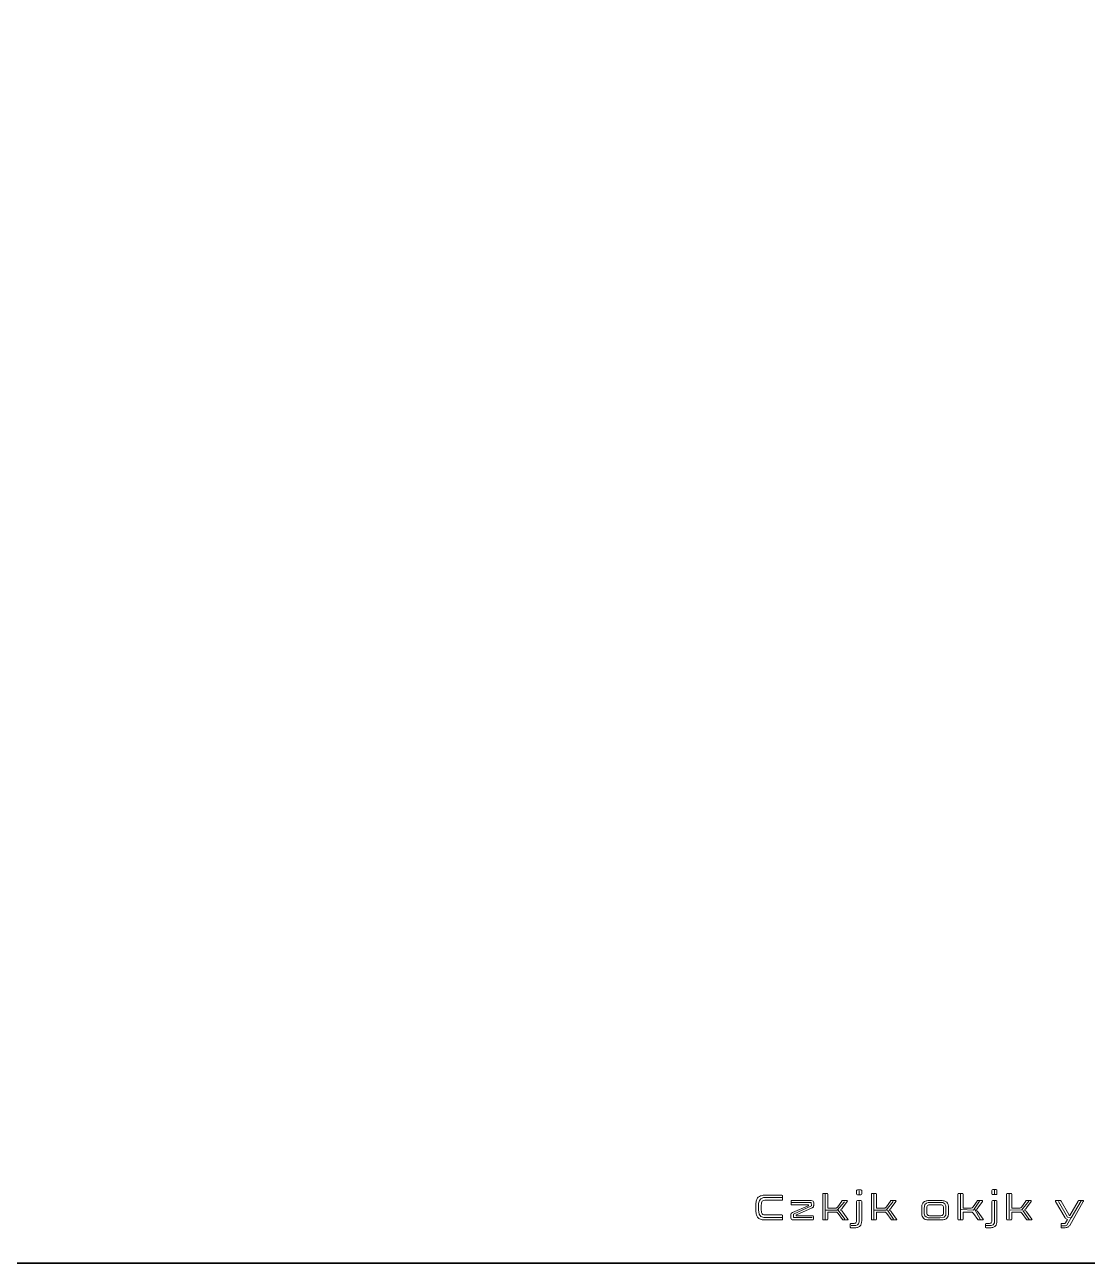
# Model space of a CAD drawing. Extents: x 6 to 143, y -103 to -23.
# Drawn here: x 74.29 to 108.61, y -102.86 to -62.86 of the extents above; entities that cross this region are included whole.
import ezdxf

# ---------------------------------------------------------------- set-up
doc = ezdxf.new("R2010")
doc.units = 0
doc.header["$MEASUREMENT"] = 0
doc.layers.add('Cipher3', color=7, linetype='Continuous', lineweight=0)
doc.layers.add('EdgeTop', color=7, linetype='Continuous', lineweight=0)

msp = doc.modelspace()

# ---------------------------------------------------------------- linework, layer by layer
at = {"layer": 'Cipher3', "color": 250, "lineweight": 15, "true_color": 0x231f20}
for p, q in [((100.14, -100.631), (100.14, -101.429)), ((101.24, -100.521), (101.24, -100.631)), ((101.713, -100.631), (101.713, -101.441)), ((104.51, -100.608), (104.51, -101.429)), ((105.609, -100.625), (105.609, -100.48)), ((106.083, -100.625), (106.083, -101.421)), ((100.566, -101.145), (100.778, -101.429)), ((102.15, -101.145), (102.354, -101.429)), ((104.976, -101.119), (105.145, -101.429)), ((106.523, -101.154), (106.729, -101.44))]:
    msp.add_line(p, q, dxfattribs=at)
for points in [[(98.739, -101.381), (98.376, -101.381), (98.163, -101.381), (98.065, -101.343), (98.008, -101.272), (97.984, -101.131), (97.984, -100.923), (98.015, -100.832), (98.065, -100.772), (98.149, -100.734), (98.739, -100.734)], [(99.069, -100.894), (99.684, -100.894), (99.696, -101.008), (99.117, -101.272), (99.117, -101.381), (99.717, -101.381)], [(100.164, -101.145), (100.525, -101.138), (100.764, -100.877)], [(101.24, -100.858), (101.24, -101.523), (101.221, -101.582), (101.182, -101.621), (101.136, -101.637), (100.982, -101.637)], [(101.735, -101.145), (102.112, -101.145), (102.337, -100.858)], [(104.534, -101.123), (104.938, -101.142), (105.122, -100.856)], [(105.609, -100.856), (105.609, -101.554), (105.565, -101.613), (105.505, -101.636), (105.33, -101.642)], [(106.117, -101.145), (106.49, -101.135), (106.719, -100.856)], [(107.682, -100.86), (107.973, -101.37), (108.09, -101.389), (108.408, -100.847)], [(108.08, -101.406), (107.951, -101.625), (107.9, -101.644), (107.76, -101.644)]]:
    msp.add_lwpolyline(points, dxfattribs=at)
msp.add_lwpolyline([(103.472, -100.896), (103.938, -100.896), (104.003, -100.937), (104.041, -101.002), (104.041, -101.174), (104.041, -101.3), (103.986, -101.372), (103.848, -101.389), (103.472, -101.389), (103.403, -101.362), (103.365, -101.326), (103.338, -101.257), (103.338, -101.076), (103.358, -100.956), (103.41, -100.915)], close=True, dxfattribs=at)
for points, knots in [([(98.739, -100.659), (98.756, -100.659), (98.764, -100.668), (98.764, -100.684), (98.764, -100.684), (98.764, -100.796), (98.764, -100.796), (98.764, -100.814), (98.756, -100.823), (98.739, -100.823), (98.739, -100.823), (98.231, -100.823), (98.231, -100.823), (98.201, -100.823), (98.176, -100.825), (98.157, -100.83), (98.137, -100.835), (98.122, -100.843), (98.111, -100.855), (98.099, -100.867), (98.091, -100.883), (98.086, -100.903), (98.081, -100.923), (98.079, -100.948), (98.079, -100.978), (98.079, -100.978), (98.079, -101.14), (98.079, -101.14), (98.079, -101.171), (98.081, -101.196), (98.086, -101.216), (98.091, -101.237), (98.099, -101.253), (98.111, -101.264), (98.122, -101.276), (98.137, -101.285), (98.157, -101.289), (98.176, -101.294), (98.201, -101.297), (98.231, -101.297), (98.231, -101.297), (98.739, -101.297), (98.739, -101.297), (98.756, -101.297), (98.764, -101.305), (98.764, -101.322), (98.764, -101.322), (98.764, -101.434), (98.764, -101.434), (98.764, -101.451), (98.756, -101.459), (98.739, -101.459), (98.739, -101.459), (98.224, -101.459), (98.224, -101.459), (98.166, -101.459), (98.117, -101.454), (98.076, -101.443), (98.036, -101.433), (98.003, -101.415), (97.977, -101.391), (97.952, -101.367), (97.933, -101.336), (97.921, -101.298), (97.91, -101.259), (97.904, -101.212), (97.904, -101.158), (97.904, -101.158), (97.904, -100.961), (97.904, -100.961), (97.904, -100.906), (97.91, -100.86), (97.921, -100.822), (97.933, -100.783), (97.952, -100.752), (97.977, -100.728), (98.003, -100.704), (98.036, -100.687), (98.076, -100.676), (98.117, -100.665), (98.166, -100.659), (98.224, -100.659), (98.224, -100.659), (98.739, -100.659), (98.739, -100.659)], [0, 0, 0, 0, 1, 1, 1, 2, 2, 2, 3, 3, 3, 4, 4, 4, 5, 5, 5, 6, 6, 6, 7, 7, 7, 8, 8, 8, 9, 9, 9, 10, 10, 10, 11, 11, 11, 12, 12, 12, 13, 13, 13, 14, 14, 14, 15, 15, 15, 16, 16, 16, 17, 17, 17, 18, 18, 18, 19, 19, 19, 20, 20, 20, 21, 21, 21, 22, 22, 22, 23, 23, 23, 24, 24, 24, 25, 25, 25, 26, 26, 26, 27, 27, 27, 28, 28, 28, 28]), ([(100.201, -100.602), (100.218, -100.602), (100.226, -100.61), (100.226, -100.627), (100.226, -100.627), (100.226, -101.08), (100.226, -101.08), (100.226, -101.08), (100.436, -101.08), (100.436, -101.08), (100.452, -101.08), (100.466, -101.079), (100.477, -101.078), (100.488, -101.077), (100.498, -101.075), (100.506, -101.071), (100.514, -101.068), (100.522, -101.063), (100.528, -101.057), (100.535, -101.051), (100.542, -101.042), (100.55, -101.032), (100.55, -101.032), (100.677, -100.851), (100.677, -100.851), (100.682, -100.844), (100.687, -100.839), (100.692, -100.836), (100.697, -100.833), (100.703, -100.832), (100.712, -100.832), (100.712, -100.832), (100.841, -100.832), (100.841, -100.832), (100.849, -100.832), (100.855, -100.835), (100.857, -100.841), (100.859, -100.848), (100.858, -100.855), (100.852, -100.863), (100.852, -100.863), (100.705, -101.065), (100.705, -101.065), (100.682, -101.096), (100.658, -101.121), (100.634, -101.138), (100.665, -101.156), (100.692, -101.18), (100.715, -101.211), (100.715, -101.211), (100.877, -101.431), (100.877, -101.431), (100.882, -101.437), (100.883, -101.443), (100.88, -101.45), (100.878, -101.456), (100.872, -101.459), (100.864, -101.459), (100.864, -101.459), (100.736, -101.459), (100.736, -101.459), (100.726, -101.459), (100.718, -101.458), (100.714, -101.456), (100.709, -101.454), (100.705, -101.449), (100.7, -101.443), (100.7, -101.443), (100.561, -101.251), (100.561, -101.251), (100.547, -101.233), (100.533, -101.22), (100.517, -101.213), (100.501, -101.207), (100.478, -101.203), (100.447, -101.203), (100.447, -101.203), (100.226, -101.203), (100.226, -101.203), (100.226, -101.203), (100.226, -101.434), (100.226, -101.434), (100.226, -101.451), (100.218, -101.459), (100.201, -101.459), (100.201, -101.459), (100.089, -101.459), (100.089, -101.459), (100.071, -101.459), (100.062, -101.451), (100.062, -101.434), (100.062, -101.434), (100.062, -100.627), (100.062, -100.627), (100.062, -100.61), (100.071, -100.602), (100.089, -100.602), (100.089, -100.602), (100.201, -100.602), (100.201, -100.602)], [0, 0, 0, 0, 1, 1, 1, 2, 2, 2, 3, 3, 3, 4, 4, 4, 5, 5, 5, 6, 6, 6, 7, 7, 7, 8, 8, 8, 9, 9, 9, 10, 10, 10, 11, 11, 11, 12, 12, 12, 13, 13, 13, 14, 14, 14, 15, 15, 15, 16, 16, 16, 17, 17, 17, 18, 18, 18, 19, 19, 19, 20, 20, 20, 21, 21, 21, 22, 22, 22, 23, 23, 23, 24, 24, 24, 25, 25, 25, 26, 26, 26, 27, 27, 27, 28, 28, 28, 29, 29, 29, 30, 30, 30, 31, 31, 31, 32, 32, 32, 33, 33, 33, 33]), ([(101.297, -100.488), (101.314, -100.488), (101.322, -100.496), (101.322, -100.513), (101.322, -100.513), (101.322, -100.621), (101.322, -100.621), (101.322, -100.639), (101.314, -100.647), (101.297, -100.647), (101.297, -100.647), (101.185, -100.647), (101.185, -100.647), (101.167, -100.647), (101.158, -100.639), (101.158, -100.621), (101.158, -100.621), (101.158, -100.513), (101.158, -100.513), (101.158, -100.496), (101.167, -100.488), (101.185, -100.488), (101.185, -100.488), (101.297, -100.488), (101.297, -100.488)], [0, 0, 0, 0, 1, 1, 1, 2, 2, 2, 3, 3, 3, 4, 4, 4, 5, 5, 5, 6, 6, 6, 7, 7, 7, 8, 8, 8, 8]), ([(101.773, -100.602), (101.79, -100.602), (101.799, -100.61), (101.799, -100.627), (101.799, -100.627), (101.799, -101.08), (101.799, -101.08), (101.799, -101.08), (102.009, -101.08), (102.009, -101.08), (102.025, -101.08), (102.038, -101.079), (102.049, -101.078), (102.06, -101.077), (102.07, -101.075), (102.079, -101.071), (102.087, -101.068), (102.094, -101.063), (102.101, -101.057), (102.107, -101.051), (102.114, -101.042), (102.122, -101.032), (102.122, -101.032), (102.25, -100.851), (102.25, -100.851), (102.254, -100.844), (102.259, -100.839), (102.264, -100.836), (102.269, -100.833), (102.276, -100.832), (102.284, -100.832), (102.284, -100.832), (102.413, -100.832), (102.413, -100.832), (102.422, -100.832), (102.427, -100.835), (102.429, -100.841), (102.432, -100.848), (102.43, -100.855), (102.425, -100.863), (102.425, -100.863), (102.277, -101.065), (102.277, -101.065), (102.254, -101.096), (102.231, -101.121), (102.206, -101.138), (102.238, -101.156), (102.265, -101.18), (102.288, -101.211), (102.288, -101.211), (102.45, -101.431), (102.45, -101.431), (102.454, -101.437), (102.456, -101.443), (102.453, -101.45), (102.45, -101.456), (102.445, -101.459), (102.436, -101.459), (102.436, -101.459), (102.308, -101.459), (102.308, -101.459), (102.298, -101.459), (102.291, -101.458), (102.287, -101.456), (102.282, -101.454), (102.277, -101.449), (102.273, -101.443), (102.273, -101.443), (102.133, -101.251), (102.133, -101.251), (102.12, -101.233), (102.105, -101.22), (102.089, -101.213), (102.074, -101.207), (102.05, -101.203), (102.019, -101.203), (102.019, -101.203), (101.799, -101.203), (101.799, -101.203), (101.799, -101.203), (101.799, -101.434), (101.799, -101.434), (101.799, -101.451), (101.79, -101.459), (101.773, -101.459), (101.773, -101.459), (101.661, -101.459), (101.661, -101.459), (101.644, -101.459), (101.635, -101.451), (101.635, -101.434), (101.635, -101.434), (101.635, -100.627), (101.635, -100.627), (101.635, -100.61), (101.644, -100.602), (101.661, -100.602), (101.661, -100.602), (101.773, -100.602), (101.773, -100.602)], [0, 0, 0, 0, 1, 1, 1, 2, 2, 2, 3, 3, 3, 4, 4, 4, 5, 5, 5, 6, 6, 6, 7, 7, 7, 8, 8, 8, 9, 9, 9, 10, 10, 10, 11, 11, 11, 12, 12, 12, 13, 13, 13, 14, 14, 14, 15, 15, 15, 16, 16, 16, 17, 17, 17, 18, 18, 18, 19, 19, 19, 20, 20, 20, 21, 21, 21, 22, 22, 22, 23, 23, 23, 24, 24, 24, 25, 25, 25, 26, 26, 26, 27, 27, 27, 28, 28, 28, 29, 29, 29, 30, 30, 30, 31, 31, 31, 32, 32, 32, 33, 33, 33, 33]), ([(104.57, -100.602), (104.587, -100.602), (104.595, -100.61), (104.595, -100.627), (104.595, -100.627), (104.595, -101.08), (104.595, -101.08), (104.595, -101.08), (104.806, -101.08), (104.806, -101.08), (104.821, -101.08), (104.835, -101.079), (104.846, -101.078), (104.857, -101.077), (104.867, -101.075), (104.875, -101.071), (104.884, -101.068), (104.891, -101.063), (104.898, -101.057), (104.904, -101.051), (104.911, -101.042), (104.919, -101.032), (104.919, -101.032), (105.047, -100.851), (105.047, -100.851), (105.051, -100.844), (105.056, -100.839), (105.061, -100.836), (105.066, -100.833), (105.073, -100.832), (105.081, -100.832), (105.081, -100.832), (105.21, -100.832), (105.21, -100.832), (105.218, -100.832), (105.224, -100.835), (105.226, -100.841), (105.228, -100.848), (105.227, -100.855), (105.221, -100.863), (105.221, -100.863), (105.074, -101.065), (105.074, -101.065), (105.051, -101.096), (105.028, -101.121), (105.003, -101.138), (105.034, -101.156), (105.062, -101.18), (105.084, -101.211), (105.084, -101.211), (105.247, -101.431), (105.247, -101.431), (105.251, -101.437), (105.252, -101.443), (105.25, -101.45), (105.247, -101.456), (105.241, -101.459), (105.233, -101.459), (105.233, -101.459), (105.105, -101.459), (105.105, -101.459), (105.095, -101.459), (105.088, -101.458), (105.083, -101.456), (105.079, -101.454), (105.074, -101.449), (105.069, -101.443), (105.069, -101.443), (104.93, -101.251), (104.93, -101.251), (104.916, -101.233), (104.902, -101.22), (104.886, -101.213), (104.87, -101.207), (104.847, -101.203), (104.816, -101.203), (104.816, -101.203), (104.595, -101.203), (104.595, -101.203), (104.595, -101.203), (104.595, -101.434), (104.595, -101.434), (104.595, -101.451), (104.587, -101.459), (104.57, -101.459), (104.57, -101.459), (104.458, -101.459), (104.458, -101.459), (104.441, -101.459), (104.432, -101.451), (104.432, -101.434), (104.432, -101.434), (104.432, -100.627), (104.432, -100.627), (104.432, -100.61), (104.441, -100.602), (104.458, -100.602), (104.458, -100.602), (104.57, -100.602), (104.57, -100.602)], [0, 0, 0, 0, 1, 1, 1, 2, 2, 2, 3, 3, 3, 4, 4, 4, 5, 5, 5, 6, 6, 6, 7, 7, 7, 8, 8, 8, 9, 9, 9, 10, 10, 10, 11, 11, 11, 12, 12, 12, 13, 13, 13, 14, 14, 14, 15, 15, 15, 16, 16, 16, 17, 17, 17, 18, 18, 18, 19, 19, 19, 20, 20, 20, 21, 21, 21, 22, 22, 22, 23, 23, 23, 24, 24, 24, 25, 25, 25, 26, 26, 26, 27, 27, 27, 28, 28, 28, 29, 29, 29, 30, 30, 30, 31, 31, 31, 32, 32, 32, 33, 33, 33, 33]), ([(105.666, -100.48), (105.683, -100.48), (105.691, -100.489), (105.691, -100.505), (105.691, -100.505), (105.691, -100.614), (105.691, -100.614), (105.691, -100.632), (105.683, -100.64), (105.666, -100.64), (105.666, -100.64), (105.554, -100.64), (105.554, -100.64), (105.536, -100.64), (105.528, -100.632), (105.528, -100.614), (105.528, -100.614), (105.528, -100.505), (105.528, -100.505), (105.528, -100.489), (105.536, -100.48), (105.554, -100.48), (105.554, -100.48), (105.666, -100.48), (105.666, -100.48)], [0, 0, 0, 0, 1, 1, 1, 2, 2, 2, 3, 3, 3, 4, 4, 4, 5, 5, 5, 6, 6, 6, 7, 7, 7, 8, 8, 8, 8]), ([(106.143, -100.602), (106.159, -100.602), (106.168, -100.61), (106.168, -100.627), (106.168, -100.627), (106.168, -101.08), (106.168, -101.08), (106.168, -101.08), (106.378, -101.08), (106.378, -101.08), (106.394, -101.08), (106.408, -101.079), (106.418, -101.078), (106.43, -101.077), (106.439, -101.075), (106.448, -101.071), (106.456, -101.068), (106.464, -101.063), (106.47, -101.057), (106.477, -101.051), (106.483, -101.042), (106.491, -101.032), (106.491, -101.032), (106.619, -100.851), (106.619, -100.851), (106.624, -100.844), (106.629, -100.839), (106.633, -100.836), (106.638, -100.833), (106.645, -100.832), (106.654, -100.832), (106.654, -100.832), (106.783, -100.832), (106.783, -100.832), (106.791, -100.832), (106.796, -100.835), (106.799, -100.841), (106.801, -100.848), (106.799, -100.855), (106.794, -100.863), (106.794, -100.863), (106.647, -101.065), (106.647, -101.065), (106.624, -101.096), (106.6, -101.121), (106.576, -101.138), (106.607, -101.156), (106.634, -101.18), (106.657, -101.211), (106.657, -101.211), (106.819, -101.431), (106.819, -101.431), (106.824, -101.437), (106.825, -101.443), (106.822, -101.45), (106.819, -101.456), (106.814, -101.459), (106.806, -101.459), (106.806, -101.459), (106.677, -101.459), (106.677, -101.459), (106.668, -101.459), (106.66, -101.458), (106.656, -101.456), (106.651, -101.454), (106.647, -101.449), (106.642, -101.443), (106.642, -101.443), (106.503, -101.251), (106.503, -101.251), (106.489, -101.233), (106.474, -101.22), (106.459, -101.213), (106.443, -101.207), (106.42, -101.203), (106.388, -101.203), (106.388, -101.203), (106.168, -101.203), (106.168, -101.203), (106.168, -101.203), (106.168, -101.434), (106.168, -101.434), (106.168, -101.451), (106.159, -101.459), (106.143, -101.459), (106.143, -101.459), (106.031, -101.459), (106.031, -101.459), (106.013, -101.459), (106.004, -101.451), (106.004, -101.434), (106.004, -101.434), (106.004, -100.627), (106.004, -100.627), (106.004, -100.61), (106.013, -100.602), (106.031, -100.602), (106.031, -100.602), (106.143, -100.602), (106.143, -100.602)], [0, 0, 0, 0, 1, 1, 1, 2, 2, 2, 3, 3, 3, 4, 4, 4, 5, 5, 5, 6, 6, 6, 7, 7, 7, 8, 8, 8, 9, 9, 9, 10, 10, 10, 11, 11, 11, 12, 12, 12, 13, 13, 13, 14, 14, 14, 15, 15, 15, 16, 16, 16, 17, 17, 17, 18, 18, 18, 19, 19, 19, 20, 20, 20, 21, 21, 21, 22, 22, 22, 23, 23, 23, 24, 24, 24, 25, 25, 25, 26, 26, 26, 27, 27, 27, 28, 28, 28, 29, 29, 29, 30, 30, 30, 31, 31, 31, 32, 32, 32, 33, 33, 33, 33]), ([(99.691, -100.832), (99.718, -100.832), (99.739, -100.838), (99.751, -100.85), (99.764, -100.861), (99.77, -100.879), (99.77, -100.904), (99.77, -100.904), (99.77, -100.988), (99.77, -100.988), (99.77, -101.001), (99.769, -101.011), (99.768, -101.019), (99.766, -101.027), (99.764, -101.034), (99.76, -101.04), (99.756, -101.046), (99.751, -101.051), (99.744, -101.056), (99.737, -101.06), (99.729, -101.065), (99.718, -101.069), (99.718, -101.069), (99.211, -101.292), (99.211, -101.292), (99.207, -101.294), (99.205, -101.296), (99.204, -101.299), (99.203, -101.301), (99.202, -101.305), (99.202, -101.308), (99.202, -101.308), (99.202, -101.316), (99.202, -101.316), (99.202, -101.322), (99.205, -101.324), (99.212, -101.324), (99.212, -101.324), (99.744, -101.324), (99.744, -101.324), (99.757, -101.324), (99.764, -101.331), (99.764, -101.345), (99.764, -101.345), (99.764, -101.439), (99.764, -101.439), (99.764, -101.452), (99.757, -101.459), (99.744, -101.459), (99.744, -101.459), (99.112, -101.459), (99.112, -101.459), (99.084, -101.459), (99.064, -101.454), (99.052, -101.442), (99.039, -101.431), (99.033, -101.413), (99.033, -101.388), (99.033, -101.388), (99.033, -101.304), (99.033, -101.304), (99.033, -101.28), (99.036, -101.263), (99.043, -101.252), (99.05, -101.241), (99.064, -101.231), (99.084, -101.222), (99.084, -101.222), (99.592, -100.999), (99.592, -100.999), (99.598, -100.996), (99.601, -100.991), (99.601, -100.984), (99.601, -100.984), (99.601, -100.976), (99.601, -100.976), (99.601, -100.97), (99.598, -100.967), (99.591, -100.967), (99.591, -100.967), (99.059, -100.967), (99.059, -100.967), (99.045, -100.967), (99.039, -100.96), (99.039, -100.946), (99.039, -100.946), (99.039, -100.852), (99.039, -100.852), (99.039, -100.839), (99.045, -100.832), (99.059, -100.832), (99.059, -100.832), (99.691, -100.832), (99.691, -100.832)], [0, 0, 0, 0, 1, 1, 1, 2, 2, 2, 3, 3, 3, 4, 4, 4, 5, 5, 5, 6, 6, 6, 7, 7, 7, 8, 8, 8, 9, 9, 9, 10, 10, 10, 11, 11, 11, 12, 12, 12, 13, 13, 13, 14, 14, 14, 15, 15, 15, 16, 16, 16, 17, 17, 17, 18, 18, 18, 19, 19, 19, 20, 20, 20, 21, 21, 21, 22, 22, 22, 23, 23, 23, 24, 24, 24, 25, 25, 25, 26, 26, 26, 27, 27, 27, 28, 28, 28, 29, 29, 29, 30, 30, 30, 31, 31, 31, 31]), ([(101.297, -100.832), (101.314, -100.832), (101.322, -100.841), (101.322, -100.858), (101.322, -100.858), (101.322, -101.482), (101.322, -101.482), (101.322, -101.523), (101.318, -101.558), (101.309, -101.587), (101.301, -101.616), (101.287, -101.64), (101.266, -101.659), (101.246, -101.677), (101.219, -101.691), (101.186, -101.699), (101.152, -101.708), (101.111, -101.712), (101.061, -101.712), (101.061, -101.712), (100.971, -101.712), (100.971, -101.712), (100.957, -101.712), (100.95, -101.705), (100.95, -101.691), (100.95, -101.691), (100.95, -101.595), (100.95, -101.595), (100.95, -101.582), (100.957, -101.575), (100.971, -101.575), (100.971, -101.575), (101.045, -101.575), (101.045, -101.575), (101.068, -101.575), (101.087, -101.573), (101.101, -101.568), (101.116, -101.564), (101.127, -101.557), (101.136, -101.548), (101.145, -101.538), (101.151, -101.526), (101.154, -101.51), (101.157, -101.493), (101.158, -101.474), (101.158, -101.45), (101.158, -101.45), (101.158, -100.858), (101.158, -100.858), (101.158, -100.841), (101.167, -100.832), (101.185, -100.832), (101.185, -100.832), (101.297, -100.832), (101.297, -100.832)], [0, 0, 0, 0, 1, 1, 1, 2, 2, 2, 3, 3, 3, 4, 4, 4, 5, 5, 5, 6, 6, 6, 7, 7, 7, 8, 8, 8, 9, 9, 9, 10, 10, 10, 11, 11, 11, 12, 12, 12, 13, 13, 13, 14, 14, 14, 15, 15, 15, 16, 16, 16, 17, 17, 17, 18, 18, 18, 18]), ([(103.855, -100.832), (103.906, -100.832), (103.949, -100.836), (103.984, -100.845), (104.019, -100.854), (104.047, -100.867), (104.068, -100.886), (104.089, -100.905), (104.104, -100.929), (104.113, -100.958), (104.122, -100.987), (104.127, -101.023), (104.127, -101.064), (104.127, -101.064), (104.127, -101.228), (104.127, -101.228), (104.127, -101.269), (104.122, -101.305), (104.113, -101.334), (104.104, -101.363), (104.089, -101.387), (104.068, -101.406), (104.047, -101.425), (104.019, -101.438), (103.984, -101.447), (103.949, -101.455), (103.906, -101.459), (103.855, -101.459), (103.855, -101.459), (103.531, -101.459), (103.531, -101.459), (103.479, -101.459), (103.436, -101.455), (103.402, -101.447), (103.367, -101.438), (103.339, -101.425), (103.318, -101.406), (103.297, -101.387), (103.282, -101.363), (103.273, -101.334), (103.264, -101.305), (103.259, -101.269), (103.259, -101.228), (103.259, -101.228), (103.259, -101.064), (103.259, -101.064), (103.259, -101.023), (103.264, -100.987), (103.273, -100.958), (103.282, -100.929), (103.297, -100.905), (103.318, -100.886), (103.339, -100.867), (103.367, -100.854), (103.402, -100.845), (103.436, -100.836), (103.479, -100.832), (103.531, -100.832), (103.531, -100.832), (103.855, -100.832), (103.855, -100.832)], [0, 0, 0, 0, 1, 1, 1, 2, 2, 2, 3, 3, 3, 4, 4, 4, 5, 5, 5, 6, 6, 6, 7, 7, 7, 8, 8, 8, 9, 9, 9, 10, 10, 10, 11, 11, 11, 12, 12, 12, 13, 13, 13, 14, 14, 14, 15, 15, 15, 16, 16, 16, 17, 17, 17, 18, 18, 18, 19, 19, 19, 20, 20, 20, 20]), ([(103.423, -101.2), (103.423, -101.224), (103.425, -101.244), (103.428, -101.26), (103.432, -101.276), (103.439, -101.289), (103.448, -101.299), (103.458, -101.308), (103.471, -101.315), (103.487, -101.319), (103.503, -101.323), (103.523, -101.326), (103.547, -101.326), (103.547, -101.326), (103.839, -101.326), (103.839, -101.326), (103.864, -101.326), (103.884, -101.323), (103.9, -101.319), (103.916, -101.315), (103.929, -101.308), (103.939, -101.299), (103.948, -101.289), (103.955, -101.276), (103.959, -101.26), (103.962, -101.244), (103.964, -101.224), (103.964, -101.2), (103.964, -101.2), (103.964, -101.091), (103.964, -101.091), (103.964, -101.068), (103.962, -101.048), (103.959, -101.032), (103.955, -101.016), (103.948, -101.003), (103.939, -100.993), (103.929, -100.983), (103.916, -100.976), (103.9, -100.972), (103.884, -100.969), (103.864, -100.967), (103.839, -100.967), (103.839, -100.967), (103.547, -100.967), (103.547, -100.967), (103.523, -100.967), (103.503, -100.969), (103.487, -100.972), (103.471, -100.976), (103.458, -100.983), (103.448, -100.993), (103.439, -101.003), (103.432, -101.016), (103.428, -101.032), (103.425, -101.048), (103.423, -101.068), (103.423, -101.091), (103.423, -101.091), (103.423, -101.2), (103.423, -101.2)], [0, 0, 0, 0, 1, 1, 1, 2, 2, 2, 3, 3, 3, 4, 4, 4, 5, 5, 5, 6, 6, 6, 7, 7, 7, 8, 8, 8, 9, 9, 9, 10, 10, 10, 11, 11, 11, 12, 12, 12, 13, 13, 13, 14, 14, 14, 15, 15, 15, 16, 16, 16, 17, 17, 17, 18, 18, 18, 19, 19, 19, 20, 20, 20, 20]), ([(105.666, -100.832), (105.683, -100.832), (105.691, -100.841), (105.691, -100.858), (105.691, -100.858), (105.691, -101.482), (105.691, -101.482), (105.691, -101.523), (105.687, -101.558), (105.679, -101.587), (105.67, -101.616), (105.656, -101.64), (105.636, -101.659), (105.616, -101.677), (105.589, -101.691), (105.555, -101.699), (105.522, -101.708), (105.48, -101.712), (105.431, -101.712), (105.431, -101.712), (105.34, -101.712), (105.34, -101.712), (105.327, -101.712), (105.32, -101.705), (105.32, -101.691), (105.32, -101.691), (105.32, -101.595), (105.32, -101.595), (105.32, -101.582), (105.327, -101.575), (105.34, -101.575), (105.34, -101.575), (105.414, -101.575), (105.414, -101.575), (105.437, -101.575), (105.456, -101.573), (105.47, -101.568), (105.485, -101.564), (105.497, -101.557), (105.505, -101.548), (105.514, -101.538), (105.52, -101.526), (105.523, -101.51), (105.526, -101.493), (105.528, -101.474), (105.528, -101.45), (105.528, -101.45), (105.528, -100.858), (105.528, -100.858), (105.528, -100.841), (105.536, -100.832), (105.554, -100.832), (105.554, -100.832), (105.666, -100.832), (105.666, -100.832)], [0, 0, 0, 0, 1, 1, 1, 2, 2, 2, 3, 3, 3, 4, 4, 4, 5, 5, 5, 6, 6, 6, 7, 7, 7, 8, 8, 8, 9, 9, 9, 10, 10, 10, 11, 11, 11, 12, 12, 12, 13, 13, 13, 14, 14, 14, 15, 15, 15, 16, 16, 16, 17, 17, 17, 18, 18, 18, 18]), ([(108.465, -100.832), (108.473, -100.832), (108.479, -100.835), (108.481, -100.84), (108.484, -100.846), (108.483, -100.853), (108.48, -100.86), (108.48, -100.86), (108.041, -101.634), (108.041, -101.634), (108.025, -101.661), (108.004, -101.68), (107.976, -101.693), (107.948, -101.706), (107.91, -101.712), (107.86, -101.712), (107.86, -101.712), (107.78, -101.712), (107.78, -101.712), (107.766, -101.712), (107.76, -101.705), (107.76, -101.691), (107.76, -101.691), (107.76, -101.598), (107.76, -101.598), (107.76, -101.584), (107.766, -101.577), (107.78, -101.577), (107.78, -101.577), (107.848, -101.577), (107.848, -101.577), (107.877, -101.577), (107.896, -101.568), (107.906, -101.551), (107.906, -101.551), (107.968, -101.442), (107.968, -101.442), (107.949, -101.441), (107.934, -101.436), (107.924, -101.428), (107.913, -101.421), (107.904, -101.409), (107.894, -101.393), (107.894, -101.393), (107.586, -100.86), (107.586, -100.86), (107.582, -100.853), (107.581, -100.846), (107.584, -100.84), (107.587, -100.835), (107.592, -100.832), (107.601, -100.832), (107.601, -100.832), (107.732, -100.832), (107.732, -100.832), (107.745, -100.832), (107.754, -100.837), (107.76, -100.848), (107.76, -100.848), (108.013, -101.288), (108.013, -101.288), (108.019, -101.299), (108.024, -101.306), (108.028, -101.309), (108.031, -101.312), (108.035, -101.314), (108.041, -101.314), (108.041, -101.314), (108.309, -100.848), (108.309, -100.848), (108.315, -100.837), (108.324, -100.832), (108.337, -100.832), (108.337, -100.832), (108.465, -100.832), (108.465, -100.832)], [0, 0, 0, 0, 1, 1, 1, 2, 2, 2, 3, 3, 3, 4, 4, 4, 5, 5, 5, 6, 6, 6, 7, 7, 7, 8, 8, 8, 9, 9, 9, 10, 10, 10, 11, 11, 11, 12, 12, 12, 13, 13, 13, 14, 14, 14, 15, 15, 15, 16, 16, 16, 17, 17, 17, 18, 18, 18, 19, 19, 19, 20, 20, 20, 21, 21, 21, 22, 22, 22, 23, 23, 23, 24, 24, 24, 25, 25, 25, 25])]:
    msp.add_open_spline(points, degree=3, knots=knots, dxfattribs=at)
at = {"layer": 'EdgeTop', "color": 250, "lineweight": 35, "true_color": 0x231f20}
msp.add_lwpolyline([(142.857, -91.429), (142.857, -34.286), (131.429, -22.857), (17.143, -22.857), (5.714, -34.286), (5.714, -91.429), (17.143, -102.857), (131.429, -102.857)], close=True, dxfattribs=at)

doc.saveas('drawing.dxf')
